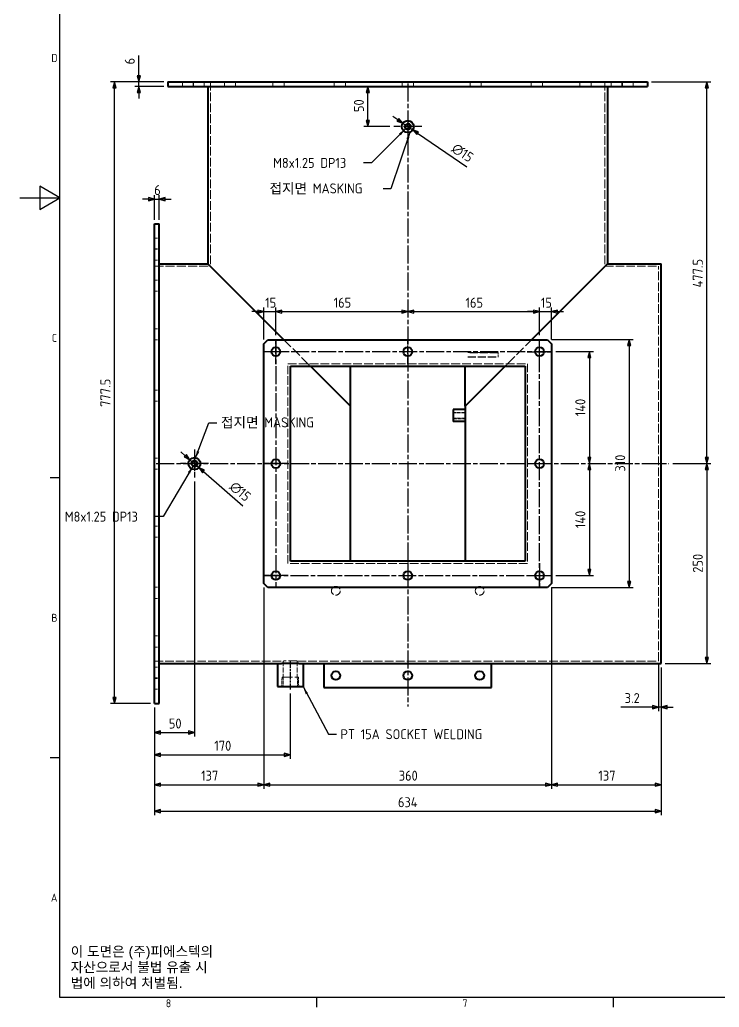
# Model space of a CAD drawing. Header units: millimetres. Extents: x 0 to 2970, y 0 to 2100.
# Drawn here: x 0 to 875, y 38 to 1273 of the extents above; entities that cross this region are included whole.
import ezdxf

# ---------------------------------------------------------------- set-up
doc = ezdxf.new("R2010")
doc.units = ezdxf.units.MM
doc.header["$LTSCALE"] = 5
doc.linetypes.add('CHAIN', pattern=[0.3543, 0.2362, -0.0295, 0.0591, -0.0295])
doc.linetypes.add('DASHED', pattern=[0.2067, 0.1654, -0.0413])
doc.layers.get('0').update_dxf_attribs({"color": 3, "lineweight": 25})
for name, color, linetype, lineweight in [('가려진 것(ISO)', 2, 'DASHED', 18), ('가시적인 것(ISO)', 3, 'Continuous', 40), ('가시적인 좁은 것(ISO)', 3, 'Continuous', 35), ('경계(ISO)', 7, 'Continuous', 25), ('기호(ISO)', 5, 'Continuous', 25), ('중심 표식(ISO)', 1, 'Continuous', 25), ('중심선(ISO)', 1, 'Continuous', 25), ('치수(ISO)', 2, 'Continuous', 25)]:
    doc.layers.add(name, color=color, linetype=linetype, lineweight=lineweight)
doc.styles.add('문자 텍스트_PSTEK_POSCO', font='isocp.shx')
doc.styles.add('치수 텍스트_PSTEK_POSCO', font='isocp.shx')
doc.dimstyles.new('치수_PSTEK_POSCO', dxfattribs={"dimscale": 5, "dimtxt": 2.5, "dimasz": 1.5, "dimexe": 1, "dimexo": 1, "dimgap": 1, "dimtad": 1, "dimrnd": 1e-08, "dimdsep": 46, "dimtxsty": '치수 텍스트_PSTEK_POSCO', "dimblk": 'Filled-2', "dimcen": 0.09, "dimdle": 10, "dimclrd": 7, "dimclre": 7, "dimclrt": 2, "dimadec": 1, "dimazin": 2, "dimtfac": 1, "dimtmove": 0, "dimatfit": 3, "dimfxl": 0, "dimtolj": 1, "dimlwd": -1, "dimlwe": -1, "dimarcsym": 0})
doc.dimstyles.new('치수_PSTEK_POSCO$7', dxfattribs={"dimscale": 5, "dimtxt": 2.5, "dimasz": 2, "dimexe": 1, "dimexo": 1, "dimgap": 1, "dimtad": 1, "dimrnd": 1e-08, "dimdsep": 46, "dimtxsty": '치수 텍스트_PSTEK_POSCO', "dimblk": 'Filled-2', "dimcen": 0.09, "dimdle": 10, "dimclrd": 7, "dimclre": 7, "dimclrt": 2, "dimadec": 1, "dimazin": 2, "dimtfac": 1, "dimtmove": 0, "dimatfit": 3, "dimfxl": 0, "dimtolj": 1, "dimlwd": -1, "dimlwe": -1, "dimarcsym": 0})

# ---------------------------------------------------------------- blocks, each defined once
blk = doc.blocks.new('경계 Default Border')
at = {"layer": '경계(ISO)'}
for p, q in [((10, 140), (7.6, 140)), ((10, 70), (7.6, 70)), ((74.25, 10), (74.25, 7.6)), ((148.5, 10), (148.5, 7.6))]:
    blk.add_line(p, q, dxfattribs=at)
at = {"layer": '경계(ISO)', "flags": 128}
for points in [[(10, 10), (10, 410), (584, 410), (584, 10), (10, 10)], [(0, 210), (10, 210), (5, 212.89), (5, 207.11), (10, 210)]]:
    blk.add_lwpolyline(points, dxfattribs=at)
at = {"layer": '경계(ISO)', "color": 2, "char_height": 2, "attachment_point": 7, "style": '문자 텍스트_PSTEK_POSCO'}
for s, insert in [('D', (7.92, 243.98)), ('C', (8.03, 173.98)), ('B', (7.92, 103.98)), ('A', (7.81, 34)), ('8', (36.55, 7.58)), ('7', (110.8, 7.6))]:
    blk.add_mtext(s, dxfattribs=dict(at, insert=insert))
blk = doc.blocks.new('Filled-2')
at = {"color": 0}
for p, q in [((0, 0), (-1, 0.27)), ((-1, 0.27), (-1, -0.27)), ((-1, 0), (0, 0)), ((-1, -0.27), (0, 0))]:
    blk.add_line(p, q, dxfattribs=at)
at = {"color": 0, "flags": 128}
blk.add_lwpolyline([(-1, -0.27), (0, 0), (-1, 0.27), (-1, -0.27)], dxfattribs=at)
at = {"color": 0}
blk.add_solid([(-1, -0.27), (0, 0), (-1, 0.27), (-1, -0.27)], dxfattribs=at)
blk = doc.blocks.new('*D24')
at = {"layer": 'Defpoints', "color": 0, "transparency": 16777216}
for p in [(218.5, 700.2), (168.5, 417.7), (218.5, 381.4)]:
    blk.add_point(p, dxfattribs=at)
at = {"layer": '치수(ISO)', "color": 7, "transparency": 16777216}
for p, q in [((218.5, 695.2), (218.5, 376.4)), ((168.5, 412.7), (168.5, 376.4)), ((176, 381.4), (211, 381.4))]:
    blk.add_line(p, q, dxfattribs=at)
at = {"layer": '치수(ISO)', "color": 7, "transparency": 16777216, "xscale": 7.5, "yscale": 7.5, "zscale": 7.5, "rotation": 180}
blk.add_blockref('Filled-2', (168.5, 381.4), dxfattribs=at)
at = {"layer": '치수(ISO)', "color": 7, "transparency": 16777216, "xscale": 7.5, "yscale": 7.5, "zscale": 7.5}
blk.add_blockref('Filled-2', (218.5, 381.4), dxfattribs=at)
at = {"layer": '치수(ISO)', "color": 2, "transparency": 16777216, "insert": (186.6, 392.7), "char_height": 12.5, "attachment_point": 4, "style": '치수 텍스트_PSTEK_POSCO'}
blk.add_mtext('\\A1;50', dxfattribs=at)
blk = doc.blocks.new('*D25')
at = {"layer": 'Defpoints', "color": 0, "transparency": 16777216}
for p in [(305.5, 567.7), (168.5, 417.7), (305.5, 316.2)]:
    blk.add_point(p, dxfattribs=at)
at = {"layer": '치수(ISO)', "color": 7, "transparency": 16777216}
for p, q in [((305.5, 562.7), (305.5, 311.2)), ((168.5, 412.7), (168.5, 311.2)), ((176, 316.2), (298, 316.2))]:
    blk.add_line(p, q, dxfattribs=at)
at = {"layer": '치수(ISO)', "color": 7, "transparency": 16777216, "xscale": 7.5, "yscale": 7.5, "zscale": 7.5, "rotation": 180}
blk.add_blockref('Filled-2', (168.5, 316.2), dxfattribs=at)
at = {"layer": '치수(ISO)', "color": 7, "transparency": 16777216, "xscale": 7.5, "yscale": 7.5, "zscale": 7.5}
blk.add_blockref('Filled-2', (305.5, 316.2), dxfattribs=at)
at = {"layer": '치수(ISO)', "color": 2, "transparency": 16777216, "insert": (227, 327.5), "char_height": 12.5, "attachment_point": 4, "style": '치수 텍스트_PSTEK_POSCO'}
blk.add_mtext('\\A1;137', dxfattribs=at)
blk = doc.blocks.new('*D26')
at = {"layer": 'Defpoints', "color": 0, "transparency": 16777216}
for p in [(305.5, 567.7), (665.5, 567.7), (665.5, 316.2)]:
    blk.add_point(p, dxfattribs=at)
at = {"layer": '치수(ISO)', "color": 7, "transparency": 16777216}
for p, q in [((305.5, 562.7), (305.5, 311.2)), ((665.5, 562.7), (665.5, 311.2)), ((313, 316.2), (658, 316.2))]:
    blk.add_line(p, q, dxfattribs=at)
at = {"layer": '치수(ISO)', "color": 7, "transparency": 16777216, "xscale": 7.5, "yscale": 7.5, "zscale": 7.5, "rotation": 180}
blk.add_blockref('Filled-2', (305.5, 316.2), dxfattribs=at)
at = {"layer": '치수(ISO)', "color": 7, "transparency": 16777216, "xscale": 7.5, "yscale": 7.5, "zscale": 7.5}
blk.add_blockref('Filled-2', (665.5, 316.2), dxfattribs=at)
at = {"layer": '치수(ISO)', "color": 2, "transparency": 16777216, "insert": (474.3, 327.5), "char_height": 12.5, "attachment_point": 4, "style": '치수 텍스트_PSTEK_POSCO'}
blk.add_mtext('\\A1;360', dxfattribs=at)
blk = doc.blocks.new('*D27')
at = {"layer": 'Defpoints', "color": 0, "transparency": 16777216}
for p in [(665.5, 567.7), (802.5, 467.7), (802.5, 316.2)]:
    blk.add_point(p, dxfattribs=at)
at = {"layer": '치수(ISO)', "color": 7, "transparency": 16777216}
for p, q in [((665.5, 562.7), (665.5, 311.2)), ((802.5, 462.7), (802.5, 311.2)), ((673, 316.2), (795, 316.2))]:
    blk.add_line(p, q, dxfattribs=at)
at = {"layer": '치수(ISO)', "color": 7, "transparency": 16777216, "xscale": 7.5, "yscale": 7.5, "zscale": 7.5, "rotation": 180}
blk.add_blockref('Filled-2', (665.5, 316.2), dxfattribs=at)
at = {"layer": '치수(ISO)', "color": 7, "transparency": 16777216, "xscale": 7.5, "yscale": 7.5, "zscale": 7.5}
blk.add_blockref('Filled-2', (802.5, 316.2), dxfattribs=at)
at = {"layer": '치수(ISO)', "color": 2, "transparency": 16777216, "insert": (724.1, 327.5), "char_height": 12.5, "attachment_point": 4, "style": '치수 텍스트_PSTEK_POSCO'}
blk.add_mtext('\\A1;137', dxfattribs=at)
blk = doc.blocks.new('*D28')
at = {"layer": 'Defpoints', "color": 0, "transparency": 16777216}
for p in [(666, 857.7), (650.5, 717.7), (712.8, 717.7)]:
    blk.add_point(p, dxfattribs=at)
at = {"layer": '치수(ISO)', "color": 7, "transparency": 16777216}
for p, q in [((671, 857.7), (717.8, 857.7)), ((712.8, 850.2), (712.8, 725.2))]:
    blk.add_line(p, q, dxfattribs=at)
at = {"layer": '치수(ISO)', "color": 7, "transparency": 16777216, "xscale": 7.5, "yscale": 7.5, "zscale": 7.5}
for p, rotation in [((712.8, 857.7), 90), ((712.8, 717.7), 270)]:
    blk.add_blockref('Filled-2', p, dxfattribs=dict(at, rotation=rotation))
at = {"layer": '치수(ISO)', "color": 2, "transparency": 16777216, "insert": (701.5, 777), "char_height": 12.5, "attachment_point": 4, "rotation": 90, "style": '치수 텍스트_PSTEK_POSCO'}
blk.add_mtext('\\A1;140', dxfattribs=at)
blk = doc.blocks.new('*D29')
at = {"layer": 'Defpoints', "color": 0, "transparency": 16777216}
for p in [(665.5, 717.7), (666, 577.7), (712.8, 577.7)]:
    blk.add_point(p, dxfattribs=at)
at = {"layer": '치수(ISO)', "color": 7, "transparency": 16777216}
for p, q in [((712.8, 710.2), (712.8, 585.2)), ((671, 577.7), (717.8, 577.7))]:
    blk.add_line(p, q, dxfattribs=at)
at = {"layer": '치수(ISO)', "color": 7, "transparency": 16777216, "xscale": 7.5, "yscale": 7.5, "zscale": 7.5}
for p, rotation in [((712.8, 717.7), 90), ((712.8, 577.7), 270)]:
    blk.add_blockref('Filled-2', p, dxfattribs=dict(at, rotation=rotation))
at = {"layer": '치수(ISO)', "color": 2, "transparency": 16777216, "insert": (701.5, 637), "char_height": 12.5, "attachment_point": 4, "rotation": 90, "style": '치수 텍스트_PSTEK_POSCO'}
blk.add_mtext('\\A1;140', dxfattribs=at)
blk = doc.blocks.new('*D30')
at = {"layer": 'Defpoints', "color": 0, "transparency": 16777216}
for p in [(660.5, 872.7), (660.5, 562.7), (762.7, 562.7)]:
    blk.add_point(p, dxfattribs=at)
at = {"layer": '치수(ISO)', "color": 7, "transparency": 16777216}
for p, q in [((665.5, 872.7), (767.7, 872.7)), ((762.7, 865.2), (762.7, 570.2)), ((665.5, 562.7), (767.7, 562.7))]:
    blk.add_line(p, q, dxfattribs=at)
at = {"layer": '치수(ISO)', "color": 7, "transparency": 16777216, "xscale": 7.5, "yscale": 7.5, "zscale": 7.5}
for p, rotation in [((762.7, 872.7), 90), ((762.7, 562.7), 270)]:
    blk.add_blockref('Filled-2', p, dxfattribs=dict(at, rotation=rotation))
at = {"layer": '치수(ISO)', "color": 2, "transparency": 16777216, "insert": (751.4, 707.7), "char_height": 12.5, "attachment_point": 4, "rotation": 90, "style": '치수 텍스트_PSTEK_POSCO'}
blk.add_mtext('\\A1;310', dxfattribs=at)
blk = doc.blocks.new('*D31')
at = {"layer": 'Defpoints', "color": 0, "transparency": 16777216}
for p in [(320.5, 907.7), (305.5, 867.7), (320.5, 873.2)]:
    blk.add_point(p, dxfattribs=at)
at = {"layer": '치수(ISO)', "color": 7, "transparency": 16777216}
for p, q in [((298, 907.7), (290.5, 907.7)), ((305.5, 872.7), (305.5, 912.7)), ((305.5, 907.7), (320.5, 907.7)), ((320.5, 878.2), (320.5, 912.7)), ((328, 907.7), (335.5, 907.7))]:
    blk.add_line(p, q, dxfattribs=at)
at = {"layer": '치수(ISO)', "color": 7, "transparency": 16777216, "xscale": 7.5, "yscale": 7.5, "zscale": 7.5}
blk.add_blockref('Filled-2', (305.5, 907.7), dxfattribs=at)
at = {"layer": '치수(ISO)', "color": 7, "transparency": 16777216, "xscale": 7.5, "yscale": 7.5, "zscale": 7.5, "rotation": 180}
blk.add_blockref('Filled-2', (320.5, 907.7), dxfattribs=at)
at = {"layer": '치수(ISO)', "color": 2, "transparency": 16777216, "insert": (307.1, 918.9), "char_height": 12.5, "attachment_point": 4, "style": '치수 텍스트_PSTEK_POSCO'}
blk.add_mtext('\\A1;15', dxfattribs=at)
blk = doc.blocks.new('*D32')
at = {"layer": 'Defpoints', "color": 0, "transparency": 16777216}
for p in [(485.5, 907.7), (320.5, 873.2), (485.5, 857.7)]:
    blk.add_point(p, dxfattribs=at)
at = {"layer": '치수(ISO)', "color": 7, "transparency": 16777216}
for p, q in [((320.5, 878.2), (320.5, 912.7)), ((328, 907.7), (478, 907.7))]:
    blk.add_line(p, q, dxfattribs=at)
at = {"layer": '치수(ISO)', "color": 7, "transparency": 16777216, "xscale": 7.5, "yscale": 7.5, "zscale": 7.5, "rotation": 180}
blk.add_blockref('Filled-2', (320.5, 907.7), dxfattribs=at)
at = {"layer": '치수(ISO)', "color": 7, "transparency": 16777216, "xscale": 7.5, "yscale": 7.5, "zscale": 7.5}
blk.add_blockref('Filled-2', (485.5, 907.7), dxfattribs=at)
at = {"layer": '치수(ISO)', "color": 2, "transparency": 16777216, "insert": (392.8, 918.9), "char_height": 12.5, "attachment_point": 4, "style": '치수 텍스트_PSTEK_POSCO'}
blk.add_mtext('\\A1;165', dxfattribs=at)
blk = doc.blocks.new('*D33')
at = {"layer": 'Defpoints', "color": 0, "transparency": 16777216}
for p in [(650.5, 907.7), (650.5, 873.2), (485.5, 857.7)]:
    blk.add_point(p, dxfattribs=at)
at = {"layer": '치수(ISO)', "color": 7, "transparency": 16777216}
for p, q in [((493, 907.7), (643, 907.7)), ((650.5, 878.2), (650.5, 912.7))]:
    blk.add_line(p, q, dxfattribs=at)
at = {"layer": '치수(ISO)', "color": 7, "transparency": 16777216, "xscale": 7.5, "yscale": 7.5, "zscale": 7.5, "rotation": 180}
blk.add_blockref('Filled-2', (485.5, 907.7), dxfattribs=at)
at = {"layer": '치수(ISO)', "color": 7, "transparency": 16777216, "xscale": 7.5, "yscale": 7.5, "zscale": 7.5}
blk.add_blockref('Filled-2', (650.5, 907.7), dxfattribs=at)
at = {"layer": '치수(ISO)', "color": 2, "transparency": 16777216, "insert": (557.8, 918.9), "char_height": 12.5, "attachment_point": 4, "style": '치수 텍스트_PSTEK_POSCO'}
blk.add_mtext('\\A1;165', dxfattribs=at)
blk = doc.blocks.new('*D34')
at = {"layer": 'Defpoints', "color": 0, "transparency": 16777216}
for p in [(665.5, 907.7), (650.5, 873.2), (665.5, 867.7)]:
    blk.add_point(p, dxfattribs=at)
at = {"layer": '치수(ISO)', "color": 7, "transparency": 16777216}
for p, q in [((643, 907.7), (635.5, 907.7)), ((650.5, 878.2), (650.5, 912.7)), ((650.5, 907.7), (665.5, 907.7)), ((665.5, 872.7), (665.5, 912.7)), ((673, 907.7), (680.5, 907.7))]:
    blk.add_line(p, q, dxfattribs=at)
at = {"layer": '치수(ISO)', "color": 7, "transparency": 16777216, "xscale": 7.5, "yscale": 7.5, "zscale": 7.5}
blk.add_blockref('Filled-2', (650.5, 907.7), dxfattribs=at)
at = {"layer": '치수(ISO)', "color": 7, "transparency": 16777216, "xscale": 7.5, "yscale": 7.5, "zscale": 7.5, "rotation": 180}
blk.add_blockref('Filled-2', (665.5, 907.7), dxfattribs=at)
at = {"layer": '치수(ISO)', "color": 2, "transparency": 16777216, "insert": (652.1, 918.9), "char_height": 12.5, "attachment_point": 4, "style": '치수 텍스트_PSTEK_POSCO'}
blk.add_mtext('\\A1;15', dxfattribs=at)
blk = doc.blocks.new('*D75')
at = {"layer": 'Defpoints', "color": 0, "transparency": 16777216}
for p in [(802.5, 467.7), (168.5, 417.7), (802.5, 283)]:
    blk.add_point(p, dxfattribs=at)
at = {"layer": '치수(ISO)', "color": 7, "transparency": 16777216}
for p, q in [((802.5, 462.7), (802.5, 278)), ((168.5, 412.7), (168.5, 278)), ((176, 283), (795, 283))]:
    blk.add_line(p, q, dxfattribs=at)
at = {"layer": '치수(ISO)', "color": 7, "transparency": 16777216, "xscale": 7.5, "yscale": 7.5, "zscale": 7.5, "rotation": 180}
blk.add_blockref('Filled-2', (168.5, 283), dxfattribs=at)
at = {"layer": '치수(ISO)', "color": 7, "transparency": 16777216, "xscale": 7.5, "yscale": 7.5, "zscale": 7.5}
blk.add_blockref('Filled-2', (802.5, 283), dxfattribs=at)
at = {"layer": '치수(ISO)', "color": 2, "transparency": 16777216, "insert": (473.3, 294.3), "char_height": 12.5, "attachment_point": 4, "style": '치수 텍스트_PSTEK_POSCO'}
blk.add_mtext('\\A1;634', dxfattribs=at)
blk = doc.blocks.new('*D76')
at = {"layer": 'Defpoints', "color": 0, "transparency": 16777216}
for p in [(435.7, 1189.2), (435.7, 1189.2), (468, 1139.2)]:
    blk.add_point(p, dxfattribs=at)
at = {"layer": '치수(ISO)', "color": 7, "transparency": 16777216}
for p, q in [((435.7, 1146.7), (435.7, 1181.7)), ((463, 1139.2), (430.7, 1139.2))]:
    blk.add_line(p, q, dxfattribs=at)
at = {"layer": '치수(ISO)', "color": 7, "transparency": 16777216, "xscale": 7.5, "yscale": 7.5, "zscale": 7.5}
for p, rotation in [((435.7, 1189.2), 90), ((435.7, 1139.2), 270)]:
    blk.add_blockref('Filled-2', p, dxfattribs=dict(at, rotation=rotation))
at = {"layer": '치수(ISO)', "color": 2, "transparency": 16777216, "insert": (424.4, 1157.3), "char_height": 12.5, "attachment_point": 4, "rotation": 90, "style": '치수 텍스트_PSTEK_POSCO'}
blk.add_mtext('\\A1;50', dxfattribs=at)
blk = doc.blocks.new('*D77')
at = {"layer": 'Defpoints', "color": 0, "transparency": 16777216}
for p in [(785.5, 1195.2), (859.8, 1195.2), (812.2, 717.7)]:
    blk.add_point(p, dxfattribs=at)
at = {"layer": '치수(ISO)', "color": 7, "transparency": 16777216}
for p, q in [((790.5, 1195.2), (864.8, 1195.2)), ((859.8, 725.2), (859.8, 1187.7)), ((817.2, 717.7), (864.8, 717.7))]:
    blk.add_line(p, q, dxfattribs=at)
at = {"layer": '치수(ISO)', "color": 7, "transparency": 16777216, "xscale": 7.5, "yscale": 7.5, "zscale": 7.5}
for p, rotation in [((859.8, 1195.2), 90), ((859.8, 717.7), 270)]:
    blk.add_blockref('Filled-2', p, dxfattribs=dict(at, rotation=rotation))
at = {"layer": '치수(ISO)', "color": 2, "transparency": 16777216, "insert": (848.5, 938), "char_height": 12.5, "attachment_point": 4, "rotation": 90, "style": '치수 텍스트_PSTEK_POSCO'}
blk.add_mtext('\\A1;477.5', dxfattribs=at)
blk = doc.blocks.new('*D78')
at = {"layer": 'Defpoints', "color": 0, "transparency": 16777216}
for p in [(812.2, 717.7), (802.5, 467.7), (859.8, 467.7)]:
    blk.add_point(p, dxfattribs=at)
at = {"layer": '치수(ISO)', "color": 7, "transparency": 16777216}
for p, q in [((817.2, 717.7), (864.8, 717.7)), ((859.8, 710.2), (859.8, 475.2)), ((807.5, 467.7), (864.8, 467.7))]:
    blk.add_line(p, q, dxfattribs=at)
at = {"layer": '치수(ISO)', "color": 7, "transparency": 16777216, "xscale": 7.5, "yscale": 7.5, "zscale": 7.5}
for p, rotation in [((859.8, 717.7), 90), ((859.8, 467.7), 270)]:
    blk.add_blockref('Filled-2', p, dxfattribs=dict(at, rotation=rotation))
at = {"layer": '치수(ISO)', "color": 2, "transparency": 16777216, "insert": (848.5, 581.3), "char_height": 12.5, "attachment_point": 4, "rotation": 90, "style": '치수 텍스트_PSTEK_POSCO'}
blk.add_mtext('\\A1;250', dxfattribs=at)
blk = doc.blocks.new('*D79')
at = {"layer": 'Defpoints', "color": 0, "transparency": 16777216}
for p in [(118.5, 1195.2), (185.5, 1195.2), (168.5, 417.7)]:
    blk.add_point(p, dxfattribs=at)
at = {"layer": '치수(ISO)', "color": 7, "transparency": 16777216}
for p, q in [((180.5, 1195.2), (113.5, 1195.2)), ((118.5, 425.2), (118.5, 1187.7)), ((163.5, 417.7), (113.5, 417.7))]:
    blk.add_line(p, q, dxfattribs=at)
at = {"layer": '치수(ISO)', "color": 7, "transparency": 16777216, "xscale": 7.5, "yscale": 7.5, "zscale": 7.5}
for p, rotation in [((118.5, 1195.2), 90), ((118.5, 417.7), 270)]:
    blk.add_blockref('Filled-2', p, dxfattribs=dict(at, rotation=rotation))
at = {"layer": '치수(ISO)', "color": 2, "transparency": 16777216, "insert": (107.3, 788.7), "char_height": 12.5, "attachment_point": 4, "rotation": 90, "style": '치수 텍스트_PSTEK_POSCO'}
blk.add_mtext('\\A1;777.5', dxfattribs=at)
blk = doc.blocks.new('*D80')
at = {"layer": 'Defpoints', "color": 0, "transparency": 16777216}
for p in [(174.5, 1048.5), (168.5, 1017.7), (174.5, 1017.7)]:
    blk.add_point(p, dxfattribs=at)
at = {"layer": '치수(ISO)', "color": 7, "transparency": 16777216}
for p, q in [((168.5, 1022.7), (168.5, 1053.5)), ((174.5, 1022.7), (174.5, 1053.5)), ((161, 1048.5), (153.5, 1048.5)), ((168.5, 1048.5), (174.5, 1048.5)), ((182, 1048.5), (189.5, 1048.5))]:
    blk.add_line(p, q, dxfattribs=at)
at = {"layer": '치수(ISO)', "color": 7, "transparency": 16777216, "xscale": 7.5, "yscale": 7.5, "zscale": 7.5}
blk.add_blockref('Filled-2', (168.5, 1048.5), dxfattribs=at)
at = {"layer": '치수(ISO)', "color": 7, "transparency": 16777216, "xscale": 7.5, "yscale": 7.5, "zscale": 7.5, "rotation": 180}
blk.add_blockref('Filled-2', (174.5, 1048.5), dxfattribs=at)
at = {"layer": '치수(ISO)', "color": 2, "transparency": 16777216, "insert": (168.3, 1059.7), "char_height": 12.5, "attachment_point": 4, "style": '치수 텍스트_PSTEK_POSCO'}
blk.add_mtext('\\A1;6', dxfattribs=at)
blk = doc.blocks.new('*D81')
at = {"layer": 'Defpoints', "color": 0, "transparency": 16777216}
for p in [(148.9, 1189.2), (185.5, 1195.2), (185.5, 1189.2)]:
    blk.add_point(p, dxfattribs=at)
at = {"layer": '치수(ISO)', "color": 7, "transparency": 16777216}
for p, q in [((148.9, 1202.7), (148.9, 1228.2)), ((180.5, 1195.2), (143.9, 1195.2)), ((180.5, 1189.2), (143.9, 1189.2)), ((148.9, 1189.2), (148.9, 1195.2)), ((148.9, 1181.7), (148.9, 1174.2))]:
    blk.add_line(p, q, dxfattribs=at)
at = {"layer": '치수(ISO)', "color": 7, "transparency": 16777216, "xscale": 7.5, "yscale": 7.5, "zscale": 7.5}
for p, rotation in [((148.9, 1195.2), 270), ((148.9, 1189.2), 90)]:
    blk.add_blockref('Filled-2', p, dxfattribs=dict(at, rotation=rotation))
at = {"layer": '치수(ISO)', "color": 2, "transparency": 16777216, "insert": (137.7, 1216.9), "char_height": 12.5, "attachment_point": 4, "rotation": 90, "style": '치수 텍스트_PSTEK_POSCO'}
blk.add_mtext('\\A1;6', dxfattribs=at)
blk = doc.blocks.new('*D82')
at = {"layer": 'Defpoints', "color": 0, "transparency": 16777216}
for p in [(479.3, 1143.4), (491.7, 1135)]:
    blk.add_point(p, dxfattribs=at)
at = {"layer": '치수(ISO)', "color": 7, "transparency": 16777216}
for p, q in [((473.1, 1147.6), (466.9, 1151.8)), ((479.3, 1143.4), (491.7, 1135)), ((497.9, 1130.8), (559.6, 1089))]:
    blk.add_line(p, q, dxfattribs=at)
at = {"layer": '치수(ISO)', "color": 7, "transparency": 16777216, "xscale": 7.5, "yscale": 7.5, "zscale": 7.5}
for p, rotation in [((479.3, 1143.4), 325.8985735193737), ((491.7, 1135), 145.8985735193737)]:
    blk.add_blockref('Filled-2', p, dxfattribs=dict(at, rotation=rotation))
at = {"layer": '치수(ISO)', "color": 2, "transparency": 16777216, "insert": (542.7, 1114), "char_height": 12.5, "attachment_point": 4, "rotation": 325.8986, "style": '치수 텍스트_PSTEK_POSCO'}
blk.add_mtext('\\A1;∅15', dxfattribs=at)
blk = doc.blocks.new('*D83')
at = {"layer": 'Defpoints', "color": 0, "transparency": 16777216}
for p in [(212.9, 722.6), (224.2, 712.8)]:
    blk.add_point(p, dxfattribs=at)
at = {"layer": '치수(ISO)', "color": 7, "transparency": 16777216}
for p, q in [((207.2, 727.5), (201.5, 732.4)), ((212.9, 722.6), (224.2, 712.8)), ((229.9, 707.8), (279.3, 665))]:
    blk.add_line(p, q, dxfattribs=at)
at = {"layer": '치수(ISO)', "color": 7, "transparency": 16777216, "xscale": 7.5, "yscale": 7.5, "zscale": 7.5}
for p, rotation in [((212.9, 722.6), 319.1068302600157), ((224.2, 712.8), 139.1068302600157)]:
    blk.add_blockref('Filled-2', p, dxfattribs=dict(at, rotation=rotation))
at = {"layer": '치수(ISO)', "color": 2, "transparency": 16777216, "insert": (265.5, 691.8), "char_height": 12.5, "attachment_point": 4, "rotation": 319.1068, "style": '치수 텍스트_PSTEK_POSCO'}
blk.add_mtext('\\A1;∅15', dxfattribs=at)
blk = doc.blocks.new('*D84')
at = {"layer": 'Defpoints', "color": 0, "transparency": 16777216}
for p in [(338.5, 435.1), (168.5, 417.7), (338.5, 353.7)]:
    blk.add_point(p, dxfattribs=at)
at = {"layer": '치수(ISO)', "color": 7, "transparency": 16777216}
for p, q in [((338.5, 430.1), (338.5, 348.7)), ((168.5, 412.7), (168.5, 348.7)), ((176, 353.7), (331, 353.7))]:
    blk.add_line(p, q, dxfattribs=at)
at = {"layer": '치수(ISO)', "color": 7, "transparency": 16777216, "xscale": 7.5, "yscale": 7.5, "zscale": 7.5, "rotation": 180}
blk.add_blockref('Filled-2', (168.5, 353.7), dxfattribs=at)
at = {"layer": '치수(ISO)', "color": 7, "transparency": 16777216, "xscale": 7.5, "yscale": 7.5, "zscale": 7.5}
blk.add_blockref('Filled-2', (338.5, 353.7), dxfattribs=at)
at = {"layer": '치수(ISO)', "color": 2, "transparency": 16777216, "insert": (243.5, 364.9), "char_height": 12.5, "attachment_point": 4, "style": '치수 텍스트_PSTEK_POSCO'}
blk.add_mtext('\\A1;170', dxfattribs=at)
blk = doc.blocks.new('*D88')
at = {"layer": 'Defpoints', "color": 0, "transparency": 16777216}
for p in [(799.3, 470.9), (802.5, 467.7), (802.5, 413.3)]:
    blk.add_point(p, dxfattribs=at)
at = {"layer": '치수(ISO)', "color": 7, "transparency": 16777216}
for p, q in [((799.3, 465.9), (799.3, 408.3)), ((802.5, 462.7), (802.5, 408.3)), ((791.8, 413.3), (752, 413.3)), ((802.5, 413.3), (799.3, 413.3)), ((810, 413.3), (817.5, 413.3))]:
    blk.add_line(p, q, dxfattribs=at)
at = {"layer": '치수(ISO)', "color": 7, "transparency": 16777216, "xscale": 7.5, "yscale": 7.5, "zscale": 7.5}
blk.add_blockref('Filled-2', (799.3, 413.3), dxfattribs=at)
at = {"layer": '치수(ISO)', "color": 7, "transparency": 16777216, "xscale": 7.5, "yscale": 7.5, "zscale": 7.5, "rotation": 180}
blk.add_blockref('Filled-2', (802.5, 413.3), dxfattribs=at)
at = {"layer": '치수(ISO)', "color": 2, "transparency": 16777216, "insert": (757, 424.5), "char_height": 12.5, "attachment_point": 4, "style": '치수 텍스트_PSTEK_POSCO'}
blk.add_mtext('\\A1;3.2', dxfattribs=at)

msp = doc.modelspace()

# ---------------------------------------------------------------- linework, layer by layer
at = {"layer": '가려진 것(ISO)', "ltscale": 2.285536}
for p, q in [((203.5262, 1189.1668), (203.5262, 1195.1668)), ((216.9857, 1189.1668), (216.9857, 1195.1668)), ((217.5262, 1189.1668), (217.5262, 1195.1668)), ((230.9857, 1189.1668), (230.9857, 1195.1668)), ((256.0465, 1189.1668), (256.0465, 1195.1668)), ((270.0465, 1189.1668), (270.0465, 1195.1668)), ((316.8852, 1189.1668), (316.8852, 1195.1668)), ((330.8852, 1189.1668), (330.8852, 1195.1668)), ((393.5465, 1189.1668), (393.5465, 1195.1668)), ((407.5465, 1189.1668), (407.5465, 1195.1668)), ((478.5262, 1189.1668), (478.5262, 1195.1668)), ((492.5262, 1189.1668), (492.5262, 1195.1668)), ((563.5059, 1189.1668), (563.5059, 1195.1668)), ((577.5059, 1189.1668), (577.5059, 1195.1668)), ((640.1671, 1189.1668), (640.1671, 1195.1668)), ((654.1671, 1189.1668), (654.1671, 1195.1668)), ((701.0059, 1189.1668), (701.0059, 1195.1668)), ((715.0059, 1189.1668), (715.0059, 1195.1668)), ((740.0667, 1189.1668), (740.0667, 1195.1668)), ((753.5262, 1189.1668), (753.5262, 1195.1668)), ((754.0667, 1189.1668), (754.0667, 1195.1668)), ((767.5262, 1189.1668), (767.5262, 1195.1668)), ((174.5262, 999.6668), (168.5262, 999.6668)), ((174.5262, 986.2074), (168.5262, 986.2074)), ((174.5262, 985.6668), (168.5262, 985.6668)), ((174.5262, 972.2074), (168.5262, 972.2074)), ((174.5262, 947.1465), (168.5262, 947.1465)), ((174.5262, 933.1465), (168.5262, 933.1465)), ((174.5262, 886.3078), (168.5262, 886.3078)), ((174.5262, 872.3078), (168.5262, 872.3078)), ((174.5262, 809.6465), (168.5262, 809.6465)), ((174.5262, 795.6465), (168.5262, 795.6465)), ((174.5262, 724.6668), (168.5262, 724.6668)), ((174.5262, 710.6668), (168.5262, 710.6668)), ((174.5262, 639.6872), (168.5262, 639.6872)), ((174.5262, 625.6872), (168.5262, 625.6872)), ((174.5262, 563.0259), (168.5262, 563.0259)), ((174.5262, 549.0259), (168.5262, 549.0259)), ((174.5262, 502.1872), (168.5262, 502.1872)), ((174.5262, 488.1872), (168.5262, 488.1872)), ((174.5262, 463.1263), (168.5262, 463.1263)), ((174.5262, 449.6668), (168.5262, 449.6668)), ((174.5262, 449.1263), (168.5262, 449.1263)), ((174.5262, 435.6668), (168.5262, 435.6668))]:
    msp.add_line(p, q, dxfattribs=at)
at = {"layer": '가려진 것(ISO)', "ltscale": 13.13071}
for p, q in [((238.7262, 1195.1668), (238.7262, 964.4668)), ((732.3262, 1195.1668), (732.3262, 964.4668))]:
    msp.add_line(p, q, dxfattribs=at)
at = {"layer": '가려진 것(ISO)', "ltscale": 13.584906}
msp.add_line((168.5262, 964.4668), (238.7262, 964.4668), dxfattribs=at)
at = {"layer": '가려진 것(ISO)', "ltscale": 12.965651}
msp.add_line((732.3262, 964.4668), (799.3262, 964.4668), dxfattribs=at)
at = {"layer": '가려진 것(ISO)', "ltscale": 13.161631}
msp.add_line((799.3262, 470.8668), (799.3262, 964.4668), dxfattribs=at)
at = {"layer": '가려진 것(ISO)', "ltscale": 15.186631}
for p, q in [((330.5262, 872.6668), (360.5262, 842.6668)), ((610.5262, 842.6668), (640.5262, 872.6668))]:
    msp.add_line(p, q, dxfattribs=at)
at = {"layer": '가려진 것(ISO)', "ltscale": 12.256087}
for p, q in [((560.5262, 856.6668), (598.5262, 856.6668)), ((598.5262, 856.0678), (560.5262, 856.0678)), ((560.5262, 851.2658), (598.5262, 851.2658)), ((560.5262, 850.6668), (598.5262, 850.6668))]:
    msp.add_line(p, q, dxfattribs=at)
at = {"layer": '가려진 것(ISO)', "ltscale": 3.590168}
msp.add_line((598.5262, 850.6668), (598.5262, 856.6668), dxfattribs=at)
at = {"layer": '가려진 것(ISO)', "ltscale": 13.194353}
for p, q in [((335.5262, 842.6668), (635.5262, 842.6668)), ((635.5262, 592.6668), (335.5262, 592.6668))]:
    msp.add_line(p, q, dxfattribs=at)
at = {"layer": '가려진 것(ISO)', "ltscale": 12.731393}
for p, q in [((335.5262, 592.6668), (335.5262, 842.6668)), ((635.5262, 842.6668), (635.5262, 592.6668))]:
    msp.add_line(p, q, dxfattribs=at)
at = {"layer": '가려진 것(ISO)', "ltscale": 1.861983}
for p, q in [((363.7262, 839.4668), (360.5262, 842.6668)), ((610.5262, 842.6668), (607.3262, 839.4668))]:
    msp.add_line(p, q, dxfattribs=at)
at = {"layer": '가려진 것(ISO)', "ltscale": 5.71399}
for p, q in [((557.3262, 781.6668), (542.3262, 781.6668)), ((557.3262, 780.9903), (542.3262, 780.9903)), ((557.3262, 774.3433), (542.3262, 774.3433)), ((542.3262, 773.6668), (557.3262, 773.6668))]:
    msp.add_line(p, q, dxfattribs=at)
at = {"layer": '가려진 것(ISO)', "ltscale": 13.002943}
msp.add_line((168.5262, 470.8668), (329.7887, 470.8668), dxfattribs=at)
at = {"layer": '가려진 것(ISO)', "ltscale": 7.710874}
for p, q in [((329.7887, 470.8668), (329.7887, 450.6248)), ((347.2637, 470.8668), (347.2637, 450.6248))]:
    msp.add_line(p, q, dxfattribs=at)
at = {"layer": '가려진 것(ISO)', "ltscale": 13.254827}
msp.add_line((347.2637, 470.8668), (799.3262, 470.8668), dxfattribs=at)
at = {"layer": '가려진 것(ISO)', "ltscale": 4.481171}
for p, q in [((328.281, 450.6248), (327.9136, 438.8668)), ((329.7332, 450.6248), (329.3658, 438.8668)), ((347.3192, 450.6248), (347.6866, 438.8668)), ((349.1388, 438.8668), (348.7714, 450.6248))]:
    msp.add_line(p, q, dxfattribs=at)
at = {"layer": '가려진 것(ISO)', "ltscale": 15.571423}
msp.add_line((328.281, 450.6248), (348.7714, 450.6248), dxfattribs=at)
at = {"layer": '가려진 것(ISO)', "ltscale": 11.145789}
for centre in [(395.5262, 558.6668), (575.5262, 558.6668)]:
    msp.add_circle(centre, 5.5, dxfattribs=at)
at = {"layer": '가려진 것(ISO)', "ltscale": 13.27907}
msp.add_open_spline([(347.2637, 470.8668), (347.176, 470.8701), (347.0444, 470.8749), (346.1527, 470.9041), (345.4803, 470.9248), (343.9288, 470.9636), (342.9464, 470.9843), (340.7937, 471.0135), (339.6234, 471.0216), (337.429, 471.0216), (336.2587, 471.0135), (334.106, 470.9843), (333.1236, 470.9636), (331.5721, 470.9248), (330.8997, 470.9041), (330.008, 470.8749), (329.8764, 470.8701), (329.7887, 470.8668)], degree=3, knots=[1.316637996, 1.316637996, 1.316637996, 1.316637996, 1.645797486, 1.645797486, 1.974956977, 1.974956977, 2.304116485, 2.304116485, 2.633275992, 2.633275992, 2.9624355, 2.9624355, 3.291595008, 3.291595008, 3.620754498, 3.620754498, 3.949913988, 3.949913988, 3.949913989, 3.949913989], dxfattribs=at)
at = {"layer": '가시적인 것(ISO)'}
for p, q in [((185.5262, 1195.1668), (785.5262, 1195.1668)), ((185.5262, 1195.1668), (185.5262, 1189.1668)), ((185.5262, 1189.1668), (785.5262, 1189.1668)), ((235.5262, 1189.1668), (235.5262, 967.6668)), ((735.5262, 1189.1668), (735.5262, 967.6668)), ((785.5262, 1195.1668), (785.5262, 1189.1668)), ((168.5262, 417.6668), (168.5262, 1017.6668)), ((168.5262, 1017.6668), (174.5262, 1017.6668)), ((174.5262, 417.6668), (174.5262, 1017.6668)), ((174.5262, 967.6668), (235.5262, 967.6668)), ((235.5262, 967.6668), (330.5262, 872.6668)), ((640.5262, 872.6668), (735.5262, 967.6668)), ((735.5262, 967.6668), (802.5262, 967.6668)), ((802.5262, 467.6668), (802.5262, 967.6668)), ((305.5262, 867.6668), (310.5262, 872.6668)), ((305.5262, 567.6668), (305.5262, 867.6668)), ((310.5262, 872.6668), (660.5262, 872.6668)), ((660.5262, 872.6668), (665.5262, 867.6668)), ((665.5262, 867.6668), (665.5262, 567.6668)), ((338.7262, 595.8668), (338.7262, 839.4668)), ((338.7262, 839.4668), (632.3262, 839.4668)), ((413.7262, 789.4668), (363.7262, 839.4668)), ((413.7262, 789.4668), (413.7262, 839.4668)), ((557.3262, 789.4668), (557.3262, 839.4668)), ((607.3262, 839.4668), (557.3262, 789.4668)), ((632.3262, 839.4668), (632.3262, 595.8668)), ((413.7262, 595.8668), (413.7262, 789.4668)), ((542.3262, 785.1668), (542.3262, 770.1668)), ((557.3262, 785.1668), (542.3262, 785.1668)), ((557.3262, 789.4668), (557.3262, 595.8668)), ((557.3262, 770.1668), (542.3262, 770.1668)), ((632.3262, 595.8668), (338.7262, 595.8668)), ((310.5262, 562.6668), (305.5262, 567.6668)), ((660.5262, 562.6668), (310.5262, 562.6668)), ((665.5262, 567.6668), (660.5262, 562.6668)), ((174.5262, 467.6668), (322.5262, 467.6668)), ((322.5262, 467.6668), (322.5262, 438.8668)), ((354.5262, 467.6668), (354.5262, 438.8668)), ((354.5262, 467.6668), (802.5262, 467.6668)), ((380.5262, 467.6668), (380.5262, 437.6668)), ((590.5262, 437.6668), (590.5262, 467.6668)), ((322.5262, 438.8668), (354.5262, 438.8668)), ((380.5262, 437.6668), (590.5262, 437.6668)), ((168.5262, 417.6668), (174.5262, 417.6668))]:
    msp.add_line(p, q, dxfattribs=at)
for centre, radius in [((485.5262, 1139.1668), 7.5), ((485.5262, 1139.1668), 3.3235), ((320.5262, 857.6668), 5.5), ((485.5262, 857.6668), 5.5), ((650.5262, 857.6668), 5.5), ((218.5262, 717.6668), 7.5), ((218.5262, 717.6668), 3.3235), ((320.5262, 717.6668), 5.5), ((650.5262, 717.6668), 5.5), ((320.5262, 577.6668), 5.5), ((485.5262, 577.6668), 5.5), ((650.5262, 577.6668), 5.5), ((395.5262, 452.6668), 5.5), ((485.5262, 452.6668), 5.5), ((575.5262, 452.6668), 5.5)]:
    msp.add_circle(centre, radius, dxfattribs=at)
msp.add_open_spline([(322.5262, 467.6668), (322.5647, 467.6693), (322.6224, 467.6731), (323.0274, 467.6985), (323.3362, 467.7177), (324.1527, 467.766), (324.6611, 467.7951), (325.8359, 467.8575), (326.5024, 467.8908), (327.9226, 467.9551), (328.725, 467.9884), (330.4722, 468.0509), (331.417, 468.08), (333.388, 468.1284), (334.4157, 468.1476), (336.4824, 468.1731), (337.5214, 468.1794), (339.531, 468.1794), (340.57, 468.1731), (342.6367, 468.1476), (343.6644, 468.1284), (345.6354, 468.08), (346.5802, 468.0509), (348.3274, 467.9884), (349.1298, 467.9551), (350.55, 467.8908), (351.2165, 467.8575), (352.3913, 467.7951), (352.8997, 467.766), (353.7162, 467.7177), (354.025, 467.6985), (354.43, 467.6731), (354.4877, 467.6693), (354.5262, 467.6668)], degree=3, knots=[2.4115019, 2.4115019, 2.4115019, 2.4115019, 2.712939552, 2.712939552, 3.014377204, 3.014377204, 3.315814856, 3.315814856, 3.617252508, 3.617252508, 3.918690331, 3.918690331, 4.220128154, 4.220128154, 4.521565977, 4.521565977, 4.8230038, 4.8230038, 5.124441623, 5.124441623, 5.425879446, 5.425879446, 5.72731727, 5.72731727, 6.028755093, 6.028755093, 6.330192745, 6.330192745, 6.631630396, 6.631630396, 6.933068048, 6.933068048, 7.2345057, 7.2345057, 7.2345057, 7.2345057], dxfattribs=at)
at = {"layer": '가시적인 좁은 것(ISO)'}
for centre, start, end in [((485.5262, 1139.1668), 190, 100), ((218.5262, 717.6668), 260, 170)]:
    msp.add_arc(centre, 4, start, end, dxfattribs=at)
at = {"layer": '중심 표식(ISO)', "linetype": 'CHAIN', "ltscale": 7.778352}
for p, q in [((485.5262, 1156.6668), (485.5262, 1121.6668)), ((503.0262, 1139.1668), (468.0262, 1139.1668)), ((218.5262, 735.1668), (218.5262, 700.1668)), ((236.0262, 717.6668), (201.0262, 717.6668))]:
    msp.add_line(p, q, dxfattribs=at)
at = {"layer": '중심 표식(ISO)', "linetype": 'CHAIN', "ltscale": 6.889386}
for p, q in [((320.5262, 842.1668), (320.5262, 873.1668)), ((485.5262, 842.1668), (485.5262, 873.1668)), ((650.5262, 842.1668), (650.5262, 873.1668)), ((336.0262, 857.6668), (305.0262, 857.6668)), ((635.0262, 857.6668), (666.0262, 857.6668)), ((336.0262, 717.6668), (305.0262, 717.6668)), ((635.0262, 717.6668), (666.0262, 717.6668)), ((485.5262, 593.1668), (485.5262, 562.1668)), ((650.5262, 593.1668), (650.5262, 562.1668)), ((336.0262, 577.6668), (305.0262, 577.6668)), ((635.0262, 577.6668), (666.0262, 577.6668))]:
    msp.add_line(p, q, dxfattribs=at)
at = {"layer": '중심선(ISO)', "linetype": 'CHAIN', "ltscale": 19.051651}
for p, q in [((485.5262, 1192.9168), (485.5262, 413.9374)), ((320.5262, 873.1668), (320.5262, 562.1668)), ((650.5262, 562.1668), (650.5262, 873.1668)), ((666.0262, 857.6668), (305.0262, 857.6668)), ((170.7762, 717.6668), (812.1557, 717.6668)), ((305.0262, 577.6668), (666.0262, 577.6668))]:
    msp.add_line(p, q, dxfattribs=at)
at = {"layer": '중심선(ISO)', "linetype": 'CHAIN', "ltscale": 8.067266}
msp.add_line((338.5262, 471.4168), (338.5262, 435.1168), dxfattribs=at)

# ---------------------------------------------------------------- block references
at = {"xscale": 5, "yscale": 5, "zscale": 5}
msp.add_blockref('경계 Default Border', (0, 0), dxfattribs=at)

# ---------------------------------------------------------------- texts
at = {"layer": '기호(ISO)', "color": 2, "char_height": 12.5, "attachment_point": 4}
for s, insert, width, line_spacing_factor, style in [('{M8x1.25 DP13}', (317.1479, 1093.7326), 108.042313, 0.4375, '치수 텍스트_PSTEK_POSCO'), ('{M8x1.25 DP13}', (56.4309, 651.391), 108.042313, 0.4375, '치수 텍스트_PSTEK_POSCO'), ('{\\fArial|b0|i0;\\H12.5000;이 도면은 (주)피에스텍의\\P자산으로서 불법 유출 시 \\P법에 의하여 처벌됨.}', (63.7754, 87.3795), 196.530519, 0.944221, '문자 텍스트_PSTEK_POSCO')]:
    msp.add_mtext(s, dxfattribs=dict(at, insert=insert, width=width, line_spacing_factor=line_spacing_factor, style=style))
at = {"layer": '기호(ISO)', "color": 2, "char_height": 12.5, "attachment_point": 4, "style": '치수 텍스트_PSTEK_POSCO'}
for s, insert, width in [('{\\fISOCP|b0|i0;\\H12.5000;접지면 MASKING}', (312.5186, 1061.1063), 137.053037), ('{\\fISOCP|b0|i0;\\H12.5000;접지면 MASKING}', (251.8157, 768.5749), 137.053037), ('{\\fISOCP|b0|i0;\\H12.5000;PT 15A SOCKET WELDING}', (401.413, 379.3589), 204.231215)]:
    msp.add_mtext(s, dxfattribs=dict(at, insert=insert, width=width))

# ---------------------------------------------------------------- dimensions: what is measured, and where the dimension line sits
at = {"layer": '치수(ISO)', "color": 7}
for base, p1, p2, angle, override, picture, middle in [((148.945, 1189.1668), (185.5262, 1195.1668), (185.5262, 1189.1668), 90, {"dimdec": 2, "dimtp": 0, "dimtm": 0, "dimtdec": 2, "dimtofl": 1, "dimatfit": 1}, '*D81', (148.945, 1220.061)), ((118.5262, 1195.1668), (168.5262, 417.6668), (185.5262, 1195.1668), 270, {"dimdec": 2, "dimtp": 0, "dimtm": 0, "dimtdec": 2, "dimtofl": 0, "dimatfit": 1}, '*D79', (118.5262, 806.4168)), ((435.6819, 1189.1668), (468.0262, 1139.1668), (435.6819, 1189.1668), 90, {"dimdec": 2, "dimse2": 1, "dimtp": 0, "dimtm": 0, "dimtdec": 2, "dimtofl": 0, "dimatfit": 1}, '*D76', (435.6819, 1164.1668)), ((859.7827, 1195.1668), (812.1557, 717.6668), (785.5262, 1195.1668), 270, {"dimdec": 2, "dimtp": 0, "dimtm": 0, "dimtdec": 2, "dimtofl": 0, "dimatfit": 1}, '*D77', (859.7827, 956.4168)), ((174.5262, 1048.4854), (168.5262, 1017.6668), (174.5262, 1017.6668), 180, {"dimdec": 2, "dimtp": 0, "dimtm": 0, "dimtdec": 2, "dimtofl": 1, "dimatfit": 1}, '*D80', (171.5262, 1048.4854)), ((320.5262, 907.6668), (305.5262, 867.6668), (320.5262, 873.1668), 180, {"dimdec": 2, "dimblk2": 'Filled-2', "dimsah": 1, "dimtp": 0, "dimtm": 0, "dimtdec": 2, "dimtofl": 1, "dimatfit": 1}, '*D31', (313.0262, 907.6668)), ((485.5262, 907.6668), (320.5262, 873.1668), (485.5262, 857.6668), 180, {"dimdec": 2, "dimblk1": 'Filled-2', "dimblk2": 'Filled-2', "dimsah": 1, "dimse2": 1, "dimtp": 0, "dimtm": 0, "dimtdec": 2, "dimtofl": 0, "dimatfit": 1}, '*D32', (403.0762, 907.6668)), ((650.5262, 907.6668), (485.5262, 857.6668), (650.5262, 873.1668), 180, {"dimdec": 2, "dimblk1": 'Filled-2', "dimblk2": 'Filled-2', "dimsah": 1, "dimse1": 1, "dimtp": 0, "dimtm": 0, "dimtdec": 2, "dimtofl": 0, "dimatfit": 1}, '*D33', (568.0762, 907.6668)), ((665.5262, 907.6668), (650.5262, 873.1668), (665.5262, 867.6668), 180, {"dimdec": 2, "dimblk1": 'Filled-2', "dimsah": 1, "dimtp": 0, "dimtm": 0, "dimtdec": 2, "dimtofl": 1, "dimatfit": 1}, '*D34', (658.0262, 907.6668)), ((762.6875, 562.6668), (660.5262, 872.6668), (660.5262, 562.6668), 270, {"dimdec": 2, "dimtp": 0, "dimtm": 0, "dimtdec": 2, "dimtofl": 0, "dimatfit": 1}, '*D30', (762.6875, 717.6668)), ((712.774, 717.6668), (666.0262, 857.6668), (650.5262, 717.6668), 270, {"dimdec": 2, "dimse2": 1, "dimtp": 0, "dimtm": 0, "dimtdec": 2, "dimtofl": 0, "dimatfit": 1}, '*D28', (712.774, 787.6668)), ((712.774, 577.6668), (665.5262, 717.6668), (666.0262, 577.6668), 270, {"dimdec": 2, "dimse1": 1, "dimtp": 0, "dimtm": 0, "dimtdec": 2, "dimtofl": 0, "dimatfit": 1}, '*D29', (712.774, 647.6668)), ((859.7827, 467.6668), (812.1557, 717.6668), (802.5262, 467.6668), 270, {"dimdec": 2, "dimtp": 0, "dimtm": 0, "dimtdec": 2, "dimtofl": 0, "dimatfit": 1}, '*D78', (859.7827, 592.6668)), ((218.5262, 381.4457), (168.5262, 417.6668), (218.5262, 700.1668), 180, {"dimdec": 2, "dimtp": 0, "dimtm": 0, "dimtdec": 2, "dimtofl": 0, "dimatfit": 1}, '*D24', (193.5262, 381.4457)), ((305.5262, 316.2056), (168.5262, 417.6668), (305.5262, 567.6668), 180, {"dimdec": 2, "dimblk2": 'Filled-2', "dimsah": 1, "dimtp": 0, "dimtm": 0, "dimtdec": 2, "dimtofl": 0, "dimatfit": 1}, '*D25', (236.9762, 316.2056)), ((665.5262, 316.2056), (305.5262, 567.6668), (665.5262, 567.6668), 180, {"dimdec": 2, "dimblk1": 'Filled-2', "dimblk2": 'Filled-2', "dimsah": 1, "dimtp": 0, "dimtm": 0, "dimtdec": 2, "dimtofl": 0, "dimatfit": 1}, '*D26', (485.5762, 316.2056)), ((802.5262, 316.2056), (665.5262, 567.6668), (802.5262, 467.6668), 180, {"dimdec": 2, "dimblk1": 'Filled-2', "dimsah": 1, "dimtp": 0, "dimtm": 0, "dimtdec": 2, "dimtofl": 0, "dimatfit": 1}, '*D27', (734.0762, 316.2056)), ((802.5262, 413.2507), (799.3262, 470.8668), (802.5262, 467.6668), 180, {"dimdec": 2, "dimtp": 0, "dimtm": 0, "dimtdec": 2, "dimtofl": 1, "dimatfit": 1}, '*D88', (766.1629, 413.2507)), ((802.5262, 283.0118), (168.5262, 417.6668), (802.5262, 467.6668), 180, {"dimdec": 2, "dimtp": 0, "dimtm": 0, "dimtdec": 2, "dimtofl": 0, "dimatfit": 1}, '*D75', (485.5262, 283.0118)), ((338.5262, 353.6973), (168.5262, 417.6668), (338.5262, 435.1168), 180, {"dimdec": 2, "dimtp": 0, "dimtm": 0, "dimtdec": 2, "dimtofl": 0, "dimatfit": 1}, '*D84', (253.5262, 353.6973))]:
    dim = msp.add_linear_dim(base=base, p1=p1, p2=p2, angle=angle, dimstyle='치수_PSTEK_POSCO', override=override, dxfattribs=at)
    dim.commit()
    dim.dimension.update_dxf_attribs({"geometry": picture, "text_midpoint": middle, "dimtype": 160})
for p1, p2, picture, middle in [((479.3158, 1143.3718), (491.7365, 1134.9619), '*D82', (545.9272, 1098.2701)), ((212.8567, 722.5767), (224.1957, 712.757), '*D83', (266.8672, 675.8027))]:
    dim = msp.add_diameter_dim_2p(p1=p1, p2=p2, dimstyle='치수_PSTEK_POSCO', override={"dimdec": 2, "dimlfac": 1, "dimtp": 0, "dimtm": 0, "dimtdec": 2, "dimatfit": 2}, dxfattribs=at)
    dim.commit()
    dim.dimension.update_dxf_attribs({"geometry": picture, "text_midpoint": middle, "dimtype": 163})

# ---------------------------------------------------------------- leaders
at = {"layer": '기호(ISO)', "color": 7, "annotation_type": 0, "has_hookline": 1}
for points, hookline_direction, text_width in [([(482.6978, 1136.3384), (440.1902, 1093.7326), (430.1902, 1093.7326)], 1, 93.0178), ([(488.6141, 1133.0919), (464.5717, 1061.1063), (454.5717, 1061.1063)], 1, 126.5168), ([(219.6456, 723.6595), (236.8157, 768.5749), (246.8157, 768.5749)], 0, 126.5168), ([(216.8644, 714.7886), (179.4732, 651.391), (169.4732, 651.391)], 1, 93.0178), ([(354.5262, 438.8668), (386.413, 379.3589), (396.413, 379.3589)], 0, 200.3108)]:
    msp.add_leader(points, dimstyle='치수_PSTEK_POSCO$7', override={"dimtad": 0}, dxfattribs=dict(at, hookline_direction=hookline_direction, text_width=text_width))

doc.saveas('drawing.dxf')
